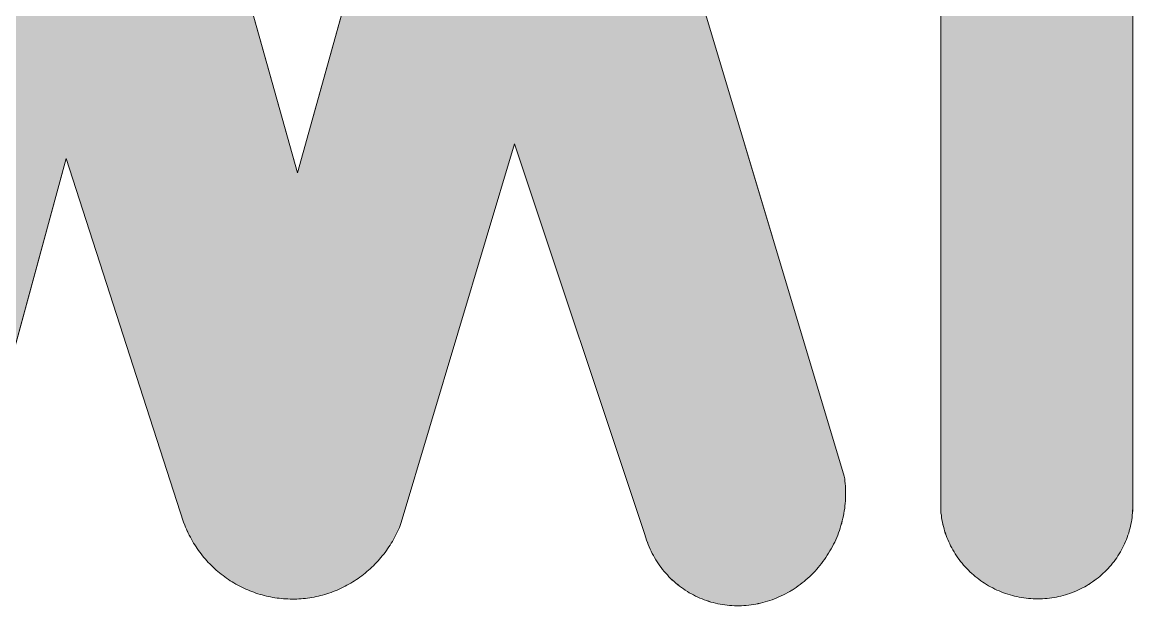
# Model space of a CAD drawing. Header units: millimetres. Extents: x 299 to 719, y 186 to 483.
# Drawn here: x 547.64 to 554.09, y 214.26 to 217.65 of the extents above; entities that cross this region are included whole.
import ezdxf

# ---------------------------------------------------------------- set-up
doc = ezdxf.new("R2010")
doc.units = ezdxf.units.MM
doc.layers.add('-1', color=7, linetype='Continuous', lineweight=0)
doc.layers.add('1', color=7, linetype='Continuous', lineweight=0)

# ---------------------------------------------------------------- blocks, each defined once
blk = doc.blocks.new('logo_cemig_geração_trans')
at = {"layer": '1'}
for points in [[(4.5489, 4.3356), (4.5429, 4.3155), (4.5369, 4.2956), (4.5253, 4.2626), (4.5159, 4.2366), (4.5079, 4.2172), (4.4999, 4.198), (4.4909, 4.179), (4.4819, 4.1602), (4.4669, 4.1323), (4.4519, 4.105), (4.4409, 4.0871), (4.4299, 4.0694), (4.4179, 4.052), (4.4069, 4.0348), (4.3939, 4.0179), (4.3762, 3.9932), (4.3549, 3.9689), (4.3419, 3.9532), (4.3279, 3.9378), (4.3139, 3.9227), (4.2904, 3.8996), (4.2689, 3.8796), (4.2429, 3.8573), (4.2083, 3.8294), (4.1879, 3.8148), (4.1719, 3.803), (4.1539, 3.7916), (4.1246, 3.7726), (4.0907, 3.7535), (4.0659, 3.7408), (4.0469, 3.7319), (4.0229, 3.7207), (3.9825, 3.7045), (3.9434, 3.6907), (3.9097, 3.6806), (3.8718, 3.671), (3.8286, 3.6622), (3.7858, 3.6559), (3.7499, 3.6524), (3.7091, 3.6503), (3.6708, 3.6501), (3.628, 3.652), (3.5875, 3.6561), (3.5462, 3.6624), (3.5135, 3.6689), (3.4744, 3.6786), (3.4329, 3.6911), (3.4009, 3.7028), (3.3629, 3.7186), (3.3369, 3.7308), (3.3199, 3.7397), (3.2934, 3.7532), (3.2689, 3.7687), (3.2463, 3.7828), (3.2069, 3.8108), (3.1804, 3.8324), (3.1475, 3.8607), (3.1189, 3.8885), (3.0964, 3.9134), (3.0665, 3.9479), (3.0519, 3.967), (3.0377, 3.986), (3.0179, 4.0158), (3.0069, 4.0327), (2.9969, 4.0498), (2.9869, 4.0672), (2.9734, 4.0937), (2.9555, 4.1297), (2.9449, 4.1579), (2.9327, 4.1866), (2.9154, 4.2425), (1.8354, 7.4825), (0.896, 4.341), (0.8869, 4.3172), (0.8799, 4.3002), (0.8729, 4.2833), (0.8623, 4.2609), (0.8489, 4.2334), (0.8369, 4.2116), (0.8219, 4.185), (0.8119, 4.1693), (0.7986, 4.1461), (0.7819, 4.123), (0.7708, 4.1062), (0.7499, 4.0786), (0.7379, 4.0642), (0.7269, 4.0501), (0.7149, 4.0362), (0.7015, 4.0206), (0.6769, 3.9958), (0.6649, 3.9828), (0.6509, 3.97), (0.6379, 3.9576), (0.6239, 3.9453), (0.6041, 3.9271), (0.5819, 3.9103), (0.5658, 3.8973), (0.5304, 3.8724), (0.4967, 3.8499), (0.4689, 3.8336), (0.4369, 3.816), (0.4129, 3.8037), (0.3959, 3.7958), (0.3756, 3.7861), (0.3459, 3.7741), (0.3219, 3.7642), (0.281, 3.7505), (0.2609, 3.7443), (0.2429, 3.7394), (0.2197, 3.7331), (0.1769, 3.7236), (0.1459, 3.7181), (0.1112, 3.713), (0.0727, 3.709), (0.0392, 3.7067), (0.0004, 3.7057), (-0.0338, 3.706), (-0.0723, 3.708), (-0.1083, 3.7112), (-0.1443, 3.7158), (-0.1814, 3.7219), (-0.2161, 3.7293), (-0.2411, 3.7353), (-0.2581, 3.74), (-0.2796, 3.7458), (-0.3101, 3.7559), (-0.3376, 3.765), (-0.3611, 3.7749), (-0.3893, 3.7863), (-0.4111, 3.7967), (-0.4336, 3.8071), (-0.4707, 3.8271), (-0.4921, 3.8394), (-0.5071, 3.8488), (-0.5271, 3.861), (-0.5606, 3.884), (-0.5862, 3.9027), (-0.6195, 3.93), (-0.6511, 3.9571), (-0.6713, 3.9765), (-0.7025, 4.0077), (-0.7195, 4.0266), (-0.7511, 4.0632), (-0.7707, 4.0889), (-0.7861, 4.1098), (-0.7971, 4.1248), (-0.8137, 4.1503), (-0.828, 4.1725), (-0.8518, 4.2149), (-0.8642, 4.2374), (-0.8791, 4.2685), (-0.8861, 4.2853), (-0.8971, 4.3085), (-0.9099, 4.343), (-1.8846, 7.3625), (-2.6581, 4.522, -0.311553), (-3.6983, 3.7325), (-6.9629, 3.7325, -1.002878), (-6.9629, 5.2924), (-5.0474, 5.2923, 0.329423), (-4.2444, 5.8858), (-2.8493, 10.2276, -0.729058), (-0.8045, 10.2424), (0.0354, 7.2425), (0.8726, 10.2527, -0.716807), (2.9154, 10.2425), (4.5724, 4.7199), (4.5759, 4.6845), (4.5779, 4.6641), (4.5799, 4.6436), (4.5809, 4.623), (4.5819, 4.6024), (4.5819, 4.5818), (4.5819, 4.5612), (4.5809, 4.5405), (4.5799, 4.5198), (4.5779, 4.4992), (4.5759, 4.4786), (4.573, 4.4477), (4.5669, 4.4169), (4.5629, 4.3964), (4.5589, 4.3761), (4.5539, 4.3558)], [(6.9635, 10.2656), (6.9629, 10.277), (6.9609, 10.2959), (6.9589, 10.3148), (6.9559, 10.3337), (6.9529, 10.3525), (6.9499, 10.3712), (6.9459, 10.3898), (6.9409, 10.4083), (6.9369, 10.4268), (6.9309, 10.4451), (6.9249, 10.4632), (6.9189, 10.4813), (6.9119, 10.4992), (6.9049, 10.5169), (6.8979, 10.5345), (6.8899, 10.5518), (6.8809, 10.569), (6.8719, 10.586), (6.8629, 10.6028), (6.8529, 10.6193), (6.8429, 10.6357), (6.8329, 10.6518), (6.8219, 10.6676), (6.8109, 10.6832), (6.7989, 10.6985), (6.7869, 10.7135), (6.7749, 10.7282), (6.7619, 10.7427), (6.7489, 10.7568), (6.7349, 10.7706), (6.7219, 10.7841), (6.7069, 10.7973), (6.6929, 10.8101), (6.6779, 10.8226), (6.6629, 10.8348), (6.6479, 10.8466), (6.6319, 10.858), (6.6159, 10.869), (6.5999, 10.8797), (6.5839, 10.89), (6.5669, 10.8999), (6.5499, 10.9094), (6.5329, 10.9185), (6.5159, 10.9271), (6.4979, 10.9354), (6.4799, 10.9432), (6.4619, 10.9507), (6.4439, 10.9577), (6.4259, 10.9642), (6.4079, 10.9704), (6.3889, 10.9761), (6.3699, 10.9813), (6.3509, 10.9861), (6.3319, 10.9905), (6.3129, 10.9944), (6.2939, 10.9978), (6.2749, 11.0008), (6.2559, 11.0033), (6.2369, 11.0054), (6.2169, 11.007), (6.1979, 11.0082), (6.1779, 11.0089), (6.1589, 11.0091), (6.1399, 11.0089), (6.1199, 11.0082), (6.1009, 11.007), (6.0819, 11.0054), (6.0619, 11.0034), (6.0429, 11.0008), (6.0239, 10.9978), (6.0049, 10.9944), (5.9859, 10.9905), (5.9669, 10.9861), (5.9479, 10.9813), (5.9299, 10.9761), (5.9109, 10.9704), (5.8929, 10.9643), (5.8749, 10.9577), (5.8569, 10.9507), (5.8389, 10.9433), (5.8219, 10.9355), (5.8039, 10.9272), (5.7869, 10.9185), (5.7699, 10.9094), (5.7529, 10.8999), (5.7369, 10.8901), (5.7209, 10.8798), (5.7049, 10.8691), (5.6889, 10.8581), (5.6739, 10.8467), (5.6589, 10.8349), (5.6439, 10.8227), (5.6289, 10.8102), (5.6149, 10.7974), (5.6009, 10.7842), (5.5879, 10.7707), (5.5749, 10.7569), (5.5619, 10.7428), (5.5499, 10.7283), (5.5379, 10.7136), (5.5259, 10.6986), (5.5149, 10.6833), (5.5039, 10.6677), (5.4929, 10.6519), (5.4829, 10.6358), (5.4729, 10.6195), (5.4639, 10.6029), (5.4549, 10.5861), (5.4469, 10.5692), (5.4379, 10.552), (5.4309, 10.5346), (5.4239, 10.517), (5.4169, 10.4993), (5.4109, 10.4814), (5.4049, 10.4634), (5.3989, 10.4452), (5.3939, 10.4269), (5.3899, 10.4085), (5.3859, 10.3899), (5.3819, 10.3713), (5.3789, 10.3526), (5.3769, 10.3338), (5.3739, 10.315), (5.3729, 10.2961), (5.3719, 10.2772), (5.3709, 10.2582), (5.3709, 10.2392), (5.3709, 10.2202), (5.3708, 10.2156), (5.3708, 4.4597), (5.3719, 4.4388), (5.3729, 4.4199), (5.3759, 4.401), (5.3779, 4.3822), (5.3809, 4.3634), (5.3849, 4.3447), (5.3889, 4.3261), (5.3929, 4.3076), (5.3979, 4.2892), (5.4029, 4.2709), (5.4089, 4.2527), (5.4159, 4.2347), (5.4219, 4.2168), (5.4289, 4.1991), (5.4369, 4.1815), (5.4449, 4.1642), (5.4529, 4.147), (5.4619, 4.13), (5.4719, 4.1133), (5.4809, 4.0967), (5.4909, 4.0804), (5.5019, 4.0644), (5.5129, 4.0485), (5.5239, 4.033), (5.5359, 4.0177), (5.5479, 4.0027), (5.5599, 3.988), (5.5729, 3.9735), (5.5859, 3.9594), (5.5999, 3.9456), (5.6129, 3.9321), (5.6279, 3.919), (5.6419, 3.9062), (5.6569, 3.8937), (5.6719, 3.8816), (5.6869, 3.8698), (5.7029, 3.8584), (5.7189, 3.8474), (5.7349, 3.8367), (5.7509, 3.8264), (5.7679, 3.8166), (5.7849, 3.8071), (5.8019, 3.798), (5.8189, 3.7894), (5.8369, 3.7811), (5.8549, 3.7733), (5.8729, 3.7659), (5.8909, 3.7589), (5.9089, 3.7524), (5.9269, 3.7462), (5.9459, 3.7406), (5.9649, 3.7353), (5.9839, 3.7305), (6.0019, 3.7262), (6.0209, 3.7223), (6.0409, 3.7189), (6.0599, 3.7159), (6.0789, 3.7134), (6.0979, 3.7113), (6.1179, 3.7097), (6.1369, 3.7086), (6.1559, 3.7079), (6.1759, 3.7077), (6.1949, 3.7079), (6.2149, 3.7086), (6.2339, 3.7098), (6.2529, 3.7114), (6.2729, 3.7135), (6.2919, 3.716), (6.3109, 3.719), (6.3299, 3.7225), (6.3489, 3.7264), (6.3679, 3.7307), (6.3859, 3.7356), (6.4049, 3.7408), (6.4229, 3.7465), (6.4419, 3.7526), (6.4599, 3.7592), (6.4779, 3.7662), (6.4959, 3.7736), (6.5129, 3.7815), (6.5299, 3.7897), (6.5479, 3.7984), (6.5649, 3.8075), (6.5809, 3.817), (6.5979, 3.8269), (6.6139, 3.8372), (6.6299, 3.8478), (6.6449, 3.8589), (6.6609, 3.8703), (6.6759, 3.8821), (6.6909, 3.8942), (6.7049, 3.9067), (6.7189, 3.9196), (6.7329, 3.9327), (6.7469, 3.9462), (6.7599, 3.96), (6.7719, 3.9742), (6.7849, 3.9886), (6.7969, 4.0034), (6.8089, 4.0184), (6.8199, 4.0337), (6.8309, 4.0492), (6.8409, 4.0651), (6.8519, 4.0811), (6.8609, 4.0975), (6.8709, 4.114), (6.8789, 4.1308), (6.8879, 4.1478), (6.8959, 4.1649), (6.9039, 4.1823), (6.9109, 4.1999), (6.9179, 4.2176), (6.9239, 4.2355), (6.9299, 4.2535), (6.9349, 4.2717), (6.9399, 4.29), (6.9439, 4.3084), (6.9479, 4.3269), (6.9519, 4.3455), (6.9549, 4.3642), (6.9579, 4.383), (6.9599, 4.4018), (6.9619, 4.4207), (6.9629, 4.4397), (6.9639, 4.4586), (6.9639, 4.4776), (6.9639, 4.4966), (6.9635, 4.4991)]]:
    blk.add_hatch(color=256, dxfattribs=at).paths.add_polyline_path(points)
for p, q in [((6.9635, 4.4991), (6.9635, 10.263)), ((5.3708, 10.2156), (5.3708, 4.4527))]:
    blk.add_line(p, q, dxfattribs=at)
blk.add_lwpolyline([(-2.6581, 4.522), (-1.8846, 7.3625), (-0.9099, 4.343), (-0.9011, 4.3193), (-0.8941, 4.3022), (-0.8861, 4.2853), (-0.8791, 4.2685), (-0.8711, 4.2518), (-0.8631, 4.2354), (-0.8541, 4.219), (-0.8451, 4.2029), (-0.8361, 4.1869), (-0.8271, 4.1711), (-0.8171, 4.1555), (-0.8071, 4.1401), (-0.7971, 4.1248), (-0.7861, 4.1098), (-0.7751, 4.0949), (-0.7641, 4.0803), (-0.7531, 4.0659), (-0.7411, 4.0517), (-0.7291, 4.0378), (-0.7171, 4.024), (-0.7051, 4.0106), (-0.6921, 3.9973), (-0.6791, 3.9843), (-0.6661, 3.9715), (-0.6531, 3.959), (-0.6391, 3.9468), (-0.6251, 3.9348), (-0.6111, 3.9231), (-0.5971, 3.9116), (-0.5831, 3.9004), (-0.5681, 3.8895), (-0.5531, 3.8789), (-0.5381, 3.8686), (-0.5231, 3.8586), (-0.5071, 3.8488), (-0.4921, 3.8394), (-0.4761, 3.8302), (-0.4601, 3.8214), (-0.4441, 3.8128), (-0.4281, 3.8046), (-0.4111, 3.7967), (-0.3951, 3.7891), (-0.3781, 3.7818), (-0.3611, 3.7749), (-0.3451, 3.7682), (-0.3281, 3.7619), (-0.3101, 3.7559), (-0.2931, 3.7503), (-0.2761, 3.7449), (-0.2581, 3.74), (-0.2411, 3.7353), (-0.2231, 3.731), (-0.2051, 3.727), (-0.1881, 3.7234), (-0.1701, 3.7201), (-0.1521, 3.7171), (-0.1341, 3.7145), (-0.1161, 3.7122), (-0.0981, 3.7103), (-0.0801, 3.7087), (-0.0621, 3.7075), (-0.0441, 3.7066), (-0.0261, 3.706), (-0.0081, 3.7058), (0.0109, 3.706), (0.0289, 3.7065), (0.0469, 3.7073), (0.0649, 3.7085), (0.0829, 3.7101), (0.1009, 3.712), (0.1189, 3.7142), (0.1369, 3.7168), (0.1549, 3.7197), (0.1729, 3.7229), (0.1899, 3.7265), (0.2079, 3.7305), (0.2259, 3.7348), (0.2429, 3.7394), (0.2609, 3.7443), (0.2779, 3.7496), (0.2949, 3.7552), (0.3129, 3.7612), (0.3299, 3.7675), (0.3459, 3.7741), (0.3629, 3.781), (0.3799, 3.7882), (0.3959, 3.7958), (0.4129, 3.8037), (0.4289, 3.8119), (0.4449, 3.8204), (0.4609, 3.8292), (0.4769, 3.8383), (0.4929, 3.8477), (0.5079, 3.8574), (0.5229, 3.8674), (0.5379, 3.8777), (0.5529, 3.8883), (0.5679, 3.8991), (0.5819, 3.9103), (0.5969, 3.9217), (0.6109, 3.9334), (0.6239, 3.9453), (0.6379, 3.9576), (0.6509, 3.97), (0.6649, 3.9828), (0.6769, 3.9958), (0.6899, 4.009), (0.7029, 4.0224), (0.7149, 4.0362), (0.7269, 4.0501), (0.7379, 4.0642), (0.7499, 4.0786), (0.7609, 4.0932), (0.7719, 4.108), (0.7819, 4.123), (0.7929, 4.1383), (0.8029, 4.1537), (0.8119, 4.1693), (0.8219, 4.185), (0.8309, 4.201), (0.8399, 4.2171), (0.8489, 4.2334), (0.8569, 4.2499), (0.8649, 4.2665), (0.8729, 4.2833), (0.8799, 4.3002), (0.8869, 4.3172), (0.896, 4.341), (1.8354, 7.4825), (2.9154, 4.2425), (2.9299, 4.1956), (2.9369, 4.1767), (2.9449, 4.1579), (2.9519, 4.1393), (2.9599, 4.1209), (2.9689, 4.1028), (2.9779, 4.0849), (2.9869, 4.0672), (2.9969, 4.0498), (3.0069, 4.0327), (3.0179, 4.0158), (3.0289, 3.9992), (3.0399, 3.983), (3.0519, 3.967), (3.0639, 3.9513), (3.0769, 3.9359), (3.0899, 3.9209), (3.1029, 3.9062), (3.1159, 3.8918), (3.1299, 3.8778), (3.1439, 3.8642), (3.1589, 3.8509), (3.1739, 3.838), (3.1889, 3.8255), (3.2039, 3.8133), (3.2199, 3.8016), (3.2359, 3.7902), (3.2519, 3.7793), (3.2689, 3.7687), (3.2849, 3.7586), (3.3019, 3.7489), (3.3199, 3.7397), (3.3369, 3.7308), (3.3549, 3.7224), (3.3729, 3.7145), (3.3909, 3.707), (3.4089, 3.6999), (3.4269, 3.6933), (3.4459, 3.6872), (3.4649, 3.6815), (3.4839, 3.6763), (3.5029, 3.6716), (3.5219, 3.6673), (3.5409, 3.6635), (3.5609, 3.6602), (3.5799, 3.6573), (3.5999, 3.6549), (3.6189, 3.653), (3.6389, 3.6516), (3.6589, 3.6507), (3.6779, 3.6502), (3.6979, 3.6503), (3.7179, 3.6508), (3.7379, 3.6518), (3.7579, 3.6532), (3.7779, 3.6552), (3.7969, 3.6576), (3.8169, 3.6605), (3.8369, 3.6639), (3.8559, 3.6678), (3.8759, 3.6721), (3.8949, 3.6769), (3.9149, 3.6822), (3.9339, 3.6879), (3.9529, 3.6941), (3.9719, 3.7008), (3.9909, 3.7079), (4.0099, 3.7155), (4.0289, 3.7235), (4.0469, 3.7319), (4.0659, 3.7408), (4.0839, 3.7501), (4.1019, 3.7599), (4.1199, 3.77), (4.1369, 3.7806), (4.1539, 3.7916), (4.1719, 3.803), (4.1879, 3.8148), (4.2049, 3.827), (4.2209, 3.8396), (4.2369, 3.8525), (4.2529, 3.8659), (4.2689, 3.8796), (4.2839, 3.8936), (4.2989, 3.908), (4.3139, 3.9227), (4.3279, 3.9378), (4.3419, 3.9532), (4.3549, 3.9689), (4.3689, 3.985), (4.3819, 4.0013), (4.3939, 4.0179), (4.4069, 4.0348), (4.4179, 4.052), (4.4299, 4.0694), (4.4409, 4.0871), (4.4519, 4.105), (4.4619, 4.1232), (4.4719, 4.1416), (4.4819, 4.1602), (4.4909, 4.179), (4.4999, 4.198), (4.5079, 4.2172), (4.5159, 4.2366), (4.5229, 4.2561), (4.5299, 4.2758), (4.5369, 4.2956), (4.5429, 4.3155), (4.5489, 4.3356), (4.5539, 4.3558), (4.5589, 4.3761), (4.5629, 4.3964), (4.5669, 4.4169), (4.5709, 4.4374), (4.5739, 4.4579), (4.5759, 4.4786), (4.5779, 4.4992), (4.5799, 4.5198), (4.5809, 4.5405), (4.5819, 4.5612), (4.5819, 4.5818), (4.5819, 4.6024), (4.5809, 4.623), (4.5799, 4.6436), (4.5779, 4.6641), (4.5759, 4.6845), (4.5739, 4.7048), (4.5709, 4.725), (2.9154, 10.2425, 0.716807)], format="xyb", dxfattribs=at)
blk.add_lwpolyline([(0.8726, 10.2527), (0.0354, 7.2425), (-0.8046, 10.2425)], dxfattribs=at)
at = {"layer": '1', "flags": 128}
blk.add_lwpolyline([(5.3709, 4.4578), (5.3719, 4.4388), (5.3729, 4.4199), (5.3759, 4.401), (5.3779, 4.3822), (5.3809, 4.3634), (5.3849, 4.3447), (5.3889, 4.3261), (5.3929, 4.3076), (5.3979, 4.2892), (5.4029, 4.2709), (5.4089, 4.2527), (5.4159, 4.2347), (5.4219, 4.2168), (5.4289, 4.1991), (5.4369, 4.1815), (5.4449, 4.1642), (5.4529, 4.147), (5.4619, 4.13), (5.4719, 4.1133), (5.4809, 4.0967), (5.4909, 4.0804), (5.5019, 4.0644), (5.5129, 4.0485), (5.5239, 4.033), (5.5359, 4.0177), (5.5479, 4.0027), (5.5599, 3.988), (5.5729, 3.9735), (5.5859, 3.9594), (5.5999, 3.9456), (5.6129, 3.9321), (5.6279, 3.919), (5.6419, 3.9062), (5.6569, 3.8937), (5.6719, 3.8816), (5.6869, 3.8698), (5.7029, 3.8584), (5.7189, 3.8474), (5.7349, 3.8367), (5.7509, 3.8264), (5.7679, 3.8166), (5.7849, 3.8071), (5.8019, 3.798), (5.8189, 3.7894), (5.8369, 3.7811), (5.8549, 3.7733), (5.8729, 3.7659), (5.8909, 3.7589), (5.9089, 3.7524), (5.9269, 3.7462), (5.9459, 3.7406), (5.9649, 3.7353), (5.9839, 3.7305), (6.0019, 3.7262), (6.0209, 3.7223), (6.0409, 3.7189), (6.0599, 3.7159), (6.0789, 3.7134), (6.0979, 3.7113), (6.1179, 3.7097), (6.1369, 3.7086), (6.1559, 3.7079), (6.1759, 3.7077), (6.1949, 3.7079), (6.2149, 3.7086), (6.2339, 3.7098), (6.2529, 3.7114), (6.2729, 3.7135), (6.2919, 3.716), (6.3109, 3.719), (6.3299, 3.7225), (6.3489, 3.7264), (6.3679, 3.7307), (6.3859, 3.7356), (6.4049, 3.7408), (6.4229, 3.7465), (6.4419, 3.7526), (6.4599, 3.7592), (6.4779, 3.7662), (6.4959, 3.7736), (6.5129, 3.7815), (6.5299, 3.7897), (6.5479, 3.7984), (6.5649, 3.8075), (6.5809, 3.817), (6.5979, 3.8269), (6.6139, 3.8372), (6.6299, 3.8478), (6.6449, 3.8589), (6.6609, 3.8703), (6.6759, 3.8821), (6.6909, 3.8942), (6.7049, 3.9067), (6.7189, 3.9196), (6.7329, 3.9327), (6.7469, 3.9462), (6.7599, 3.96), (6.7719, 3.9742), (6.7849, 3.9886), (6.7969, 4.0034), (6.8089, 4.0184), (6.8199, 4.0337), (6.8309, 4.0492), (6.8409, 4.0651), (6.8519, 4.0811), (6.8609, 4.0975), (6.8709, 4.114), (6.8789, 4.1308), (6.8879, 4.1478), (6.8959, 4.1649), (6.9039, 4.1823), (6.9109, 4.1999), (6.9179, 4.2176), (6.9239, 4.2355), (6.9299, 4.2535), (6.9349, 4.2717), (6.9399, 4.29), (6.9439, 4.3084), (6.9479, 4.3269), (6.9519, 4.3455), (6.9549, 4.3642), (6.9579, 4.383), (6.9599, 4.4018), (6.9619, 4.4207), (6.9629, 4.4397), (6.9639, 4.4586), (6.9639, 4.4776), (6.9639, 4.4966)], dxfattribs=at)

msp = doc.modelspace()

# ---------------------------------------------------------------- hatches: boundary and pattern name
at = {"layer": '-1'}
msp.add_hatch(color=7, dxfattribs=at).paths.add_polyline_path([(554.089, 218.8866), (554.0885, 218.8946), (554.0871, 218.9078), (554.0857, 218.921), (554.0836, 218.9343), (554.0815, 218.9474), (554.0794, 218.9605), (554.0766, 218.9735), (554.0731, 218.9865), (554.0703, 218.9994), (554.0661, 219.0122), (554.0619, 219.0249), (554.0577, 219.0376), (554.0528, 219.0501), (554.0479, 219.0625), (554.043, 219.0748), (554.0374, 219.0869), (554.0311, 219.099), (554.0248, 219.1109), (554.0185, 219.1226), (554.0115, 219.1342), (554.0045, 219.1457), (553.9975, 219.1569), (553.9898, 219.168), (553.9821, 219.1789), (553.9737, 219.1896), (553.9653, 219.2001), (553.9569, 219.2104), (553.9478, 219.2206), (553.9387, 219.2304), (553.9289, 219.2401), (553.9198, 219.2495), (553.9093, 219.2588), (553.8995, 219.2677), (553.889, 219.2765), (553.8785, 219.285), (553.868, 219.2933), (553.8568, 219.3013), (553.8456, 219.309), (553.8344, 219.3165), (553.8232, 219.3237), (553.8113, 219.3306), (553.7994, 219.3373), (553.7875, 219.3436), (553.7756, 219.3496), (553.763, 219.3555), (553.7504, 219.3609), (553.7378, 219.3662), (553.7252, 219.3711), (553.7126, 219.3756), (553.7, 219.38), (553.6867, 219.3839), (553.6734, 219.3876), (553.6601, 219.3909), (553.6468, 219.394), (553.6335, 219.3968), (553.6202, 219.3991), (553.6069, 219.4012), (553.5936, 219.403), (553.5803, 219.4045), (553.5663, 219.4056), (553.553, 219.4064), (553.539, 219.4069), (553.5257, 219.407), (553.5124, 219.4069), (553.4984, 219.4064), (553.4851, 219.4056), (553.4718, 219.4045), (553.4578, 219.4031), (553.4445, 219.4012), (553.4312, 219.3991), (553.4179, 219.3968), (553.4046, 219.394), (553.3913, 219.3909), (553.378, 219.3876), (553.3654, 219.3839), (553.3521, 219.38), (553.3395, 219.3757), (553.3269, 219.3711), (553.3143, 219.3662), (553.3017, 219.361), (553.2898, 219.3555), (553.2772, 219.3497), (553.2653, 219.3436), (553.2534, 219.3373), (553.2415, 219.3306), (553.2303, 219.3237), (553.2191, 219.3165), (553.2079, 219.309), (553.1967, 219.3013), (553.1862, 219.2934), (553.1757, 219.2851), (553.1652, 219.2766), (553.1547, 219.2678), (553.1449, 219.2589), (553.1351, 219.2496), (553.126, 219.2402), (553.1169, 219.2305), (553.1078, 219.2206), (553.0994, 219.2105), (553.091, 219.2002), (553.0826, 219.1897), (553.0749, 219.179), (553.0672, 219.1681), (553.0595, 219.157), (553.0525, 219.1457), (553.0455, 219.1343), (553.0392, 219.1227), (553.0329, 219.1109), (553.0273, 219.0991), (553.021, 219.0871), (553.0161, 219.0749), (553.0112, 219.0626), (553.0063, 219.0502), (553.0021, 219.0377), (552.9979, 219.0251), (552.9937, 219.0123), (552.9902, 218.9995), (552.9874, 218.9866), (552.9846, 218.9736), (552.9818, 218.9606), (552.9797, 218.9475), (552.9783, 218.9343), (552.9762, 218.9212), (552.9755, 218.9079), (552.9748, 218.8947), (552.9741, 218.8814), (552.9741, 218.8681), (552.9741, 218.8548), (552.9741, 218.8516), (552.9741, 214.8225), (552.9748, 214.8078), (552.9755, 214.7946), (552.9776, 214.7814), (552.979, 214.7682), (552.9811, 214.7551), (552.9839, 214.742), (552.9867, 214.7289), (552.9895, 214.716), (552.993, 214.7031), (552.9965, 214.6903), (553.0007, 214.6776), (553.0056, 214.665), (553.0098, 214.6524), (553.0147, 214.64), (553.0203, 214.6277), (553.0259, 214.6156), (553.0315, 214.6036), (553.0378, 214.5917), (553.0448, 214.58), (553.0511, 214.5684), (553.0581, 214.557), (553.0658, 214.5458), (553.0735, 214.5346), (553.0812, 214.5238), (553.0896, 214.5131), (553.098, 214.5026), (553.1064, 214.4923), (553.1155, 214.4821), (553.1246, 214.4723), (553.1344, 214.4626), (553.1435, 214.4531), (553.154, 214.444), (553.1638, 214.435), (553.1743, 214.4263), (553.1848, 214.4178), (553.1953, 214.4095), (553.2065, 214.4016), (553.2177, 214.3939), (553.2289, 214.3864), (553.2401, 214.3792), (553.252, 214.3723), (553.2639, 214.3656), (553.2758, 214.3593), (553.2877, 214.3533), (553.3003, 214.3474), (553.3129, 214.342), (553.3255, 214.3368), (553.3381, 214.3319), (553.3507, 214.3274), (553.3633, 214.323), (553.3766, 214.3191), (553.3899, 214.3154), (553.4032, 214.312), (553.4158, 214.309), (553.4291, 214.3063), (553.4431, 214.3039), (553.4564, 214.3018), (553.4697, 214.3001), (553.483, 214.2986), (553.497, 214.2975), (553.5103, 214.2967), (553.5236, 214.2962), (553.5376, 214.2961), (553.5509, 214.2962), (553.5649, 214.2967), (553.5782, 214.2975), (553.5915, 214.2987), (553.6055, 214.3001), (553.6188, 214.3019), (553.6321, 214.304), (553.6454, 214.3064), (553.6587, 214.3092), (553.672, 214.3122), (553.6846, 214.3156), (553.6979, 214.3192), (553.7105, 214.3232), (553.7238, 214.3275), (553.7364, 214.3321), (553.749, 214.337), (553.7616, 214.3422), (553.7735, 214.3477), (553.7854, 214.3535), (553.798, 214.3596), (553.8099, 214.3659), (553.8211, 214.3726), (553.833, 214.3795), (553.8442, 214.3867), (553.8554, 214.3941), (553.8659, 214.4019), (553.8771, 214.4099), (553.8876, 214.4181), (553.8981, 214.4266), (553.9079, 214.4354), (553.9177, 214.4444), (553.9275, 214.4536), (553.9373, 214.463), (553.9464, 214.4727), (553.9548, 214.4826), (553.9639, 214.4927), (553.9723, 214.5031), (553.9807, 214.5136), (553.9884, 214.5243), (553.9961, 214.5351), (554.0031, 214.5462), (554.0108, 214.5574), (554.0171, 214.5689), (554.0241, 214.5805), (554.0297, 214.5922), (554.036, 214.6041), (554.0416, 214.6161), (554.0472, 214.6283), (554.0521, 214.6406), (554.057, 214.653), (554.0612, 214.6655), (554.0654, 214.6781), (554.0689, 214.6909), (554.0724, 214.7037), (554.0752, 214.7166), (554.078, 214.7295), (554.0808, 214.7425), (554.0829, 214.7556), (554.085, 214.7688), (554.0864, 214.7819), (554.0878, 214.7952), (554.0885, 214.8085), (554.0892, 214.8217), (554.0892, 214.835), (554.0892, 214.8483), (554.089, 214.85)])
h = msp.add_hatch(color=7, dxfattribs=at)
edge = h.paths.add_edge_path()
edge.add_line((552.3987, 214.7356), (552.3945, 214.7215))
edge.add_line((552.3945, 214.7215), (552.3903, 214.7076))
edge.add_line((552.3903, 214.7076), (552.3822, 214.6845))
edge.add_line((552.3822, 214.6845), (552.3756, 214.6663))
edge.add_line((552.3756, 214.6663), (552.37, 214.6527))
edge.add_line((552.37, 214.6527), (552.3644, 214.6393))
edge.add_line((552.3644, 214.6393), (552.3581, 214.626))
edge.add_line((552.3581, 214.626), (552.3518, 214.6128))
edge.add_line((552.3518, 214.6128), (552.3413, 214.5933))
edge.add_line((552.3413, 214.5933), (552.3308, 214.5742))
edge.add_line((552.3308, 214.5742), (552.3231, 214.5616))
edge.add_line((552.3231, 214.5616), (552.3154, 214.5493))
edge.add_line((552.3154, 214.5493), (552.307, 214.5371))
edge.add_line((552.307, 214.5371), (552.2993, 214.525))
edge.add_line((552.2993, 214.525), (552.2902, 214.5132))
edge.add_line((552.2902, 214.5132), (552.2778, 214.496))
edge.add_line((552.2778, 214.496), (552.2629, 214.4789))
edge.add_line((552.2629, 214.4789), (552.2538, 214.4679))
edge.add_line((552.2538, 214.4679), (552.244, 214.4571))
edge.add_line((552.244, 214.4571), (552.2342, 214.4466))
edge.add_line((552.2342, 214.4466), (552.2177, 214.4304))
edge.add_line((552.2177, 214.4304), (552.2027, 214.4164))
edge.add_line((552.2027, 214.4164), (552.1845, 214.4008))
edge.add_line((552.1845, 214.4008), (552.1603, 214.3813))
edge.add_line((552.1603, 214.3813), (552.146, 214.371))
edge.add_line((552.146, 214.371), (552.1348, 214.3628))
edge.add_line((552.1348, 214.3628), (552.1222, 214.3548))
edge.add_line((552.1222, 214.3548), (552.1017, 214.3415))
edge.add_line((552.1017, 214.3415), (552.078, 214.3282))
edge.add_line((552.078, 214.3282), (552.0606, 214.3192))
edge.add_line((552.0606, 214.3192), (552.0473, 214.313))
edge.add_line((552.0473, 214.313), (552.0305, 214.3052))
edge.add_line((552.0305, 214.3052), (552.0022, 214.2938))
edge.add_line((552.0022, 214.2938), (551.9749, 214.2842))
edge.add_line((551.9749, 214.2842), (551.9513, 214.2771))
edge.add_line((551.9513, 214.2771), (551.9248, 214.2704))
edge.add_line((551.9248, 214.2704), (551.8945, 214.2642))
edge.add_line((551.8945, 214.2642), (551.8646, 214.2599))
edge.add_line((551.8646, 214.2599), (551.8394, 214.2574))
edge.add_line((551.8394, 214.2574), (551.8108, 214.2559))
edge.add_line((551.8108, 214.2559), (551.7841, 214.2558))
edge.add_line((551.7841, 214.2558), (551.7541, 214.2571))
edge.add_line((551.7541, 214.2571), (551.7258, 214.26))
edge.add_line((551.7258, 214.26), (551.6968, 214.2644))
edge.add_line((551.6968, 214.2644), (551.6739, 214.269))
edge.add_line((551.6739, 214.269), (551.6466, 214.2757))
edge.add_line((551.6466, 214.2757), (551.6175, 214.2844))
edge.add_line((551.6175, 214.2844), (551.5951, 214.2927))
edge.add_line((551.5951, 214.2927), (551.5685, 214.3037))
edge.add_line((551.5685, 214.3037), (551.5503, 214.3122))
edge.add_line((551.5503, 214.3122), (551.5384, 214.3185))
edge.add_line((551.5384, 214.3185), (551.5198, 214.328))
edge.add_line((551.5198, 214.328), (551.5027, 214.3388))
edge.add_line((551.5027, 214.3388), (551.4869, 214.3486))
edge.add_line((551.4869, 214.3486), (551.4593, 214.3683))
edge.add_line((551.4593, 214.3683), (551.4407, 214.3834))
edge.add_line((551.4407, 214.3834), (551.4177, 214.4032))
edge.add_line((551.4177, 214.4032), (551.3977, 214.4227))
edge.add_line((551.3977, 214.4227), (551.382, 214.4401))
edge.add_line((551.382, 214.4401), (551.361, 214.4642))
edge.add_line((551.361, 214.4642), (551.3508, 214.4776))
edge.add_line((551.3508, 214.4776), (551.3408, 214.4909))
edge.add_line((551.3408, 214.4909), (551.327, 214.5117))
edge.add_line((551.327, 214.5117), (551.3193, 214.5236))
edge.add_line((551.3193, 214.5236), (551.3123, 214.5355))
edge.add_line((551.3123, 214.5355), (551.3053, 214.5477))
edge.add_line((551.3053, 214.5477), (551.2959, 214.5663))
edge.add_line((551.2959, 214.5663), (551.2833, 214.5915))
edge.add_line((551.2833, 214.5915), (551.2759, 214.6112))
edge.add_line((551.2759, 214.6112), (551.2674, 214.6313))
edge.add_line((551.2674, 214.6313), (551.2553, 214.6704))
edge.add_line((551.2553, 214.6704), (550.4993, 216.9384))
edge.add_line((550.4993, 216.9384), (549.8417, 214.7394))
edge.add_line((549.8417, 214.7394), (549.8353, 214.7227))
edge.add_line((549.8353, 214.7227), (549.8304, 214.7108))
edge.add_line((549.8304, 214.7108), (549.8255, 214.699))
edge.add_line((549.8255, 214.699), (549.8181, 214.6833))
edge.add_line((549.8181, 214.6833), (549.8087, 214.6641))
edge.add_line((549.8087, 214.6641), (549.8003, 214.6488))
edge.add_line((549.8003, 214.6488), (549.7898, 214.6302))
edge.add_line((549.7898, 214.6302), (549.7828, 214.6192))
edge.add_line((549.7828, 214.6192), (549.7735, 214.603))
edge.add_line((549.7735, 214.603), (549.7618, 214.5868))
edge.add_line((549.7618, 214.5868), (549.754, 214.5751))
edge.add_line((549.754, 214.5751), (549.7394, 214.5557))
edge.add_line((549.7394, 214.5557), (549.731, 214.5456))
edge.add_line((549.731, 214.5456), (549.7233, 214.5357))
edge.add_line((549.7233, 214.5357), (549.7149, 214.526))
edge.add_line((549.7149, 214.526), (549.7055, 214.5152))
edge.add_line((549.7055, 214.5152), (549.6883, 214.4977))
edge.add_line((549.6883, 214.4977), (549.6799, 214.4886))
edge.add_line((549.6799, 214.4886), (549.6701, 214.4797))
edge.add_line((549.6701, 214.4797), (549.661, 214.471))
edge.add_line((549.661, 214.471), (549.6512, 214.4624))
edge.add_line((549.6512, 214.4624), (549.6374, 214.4497))
edge.add_line((549.6374, 214.4497), (549.6218, 214.4379))
edge.add_line((549.6218, 214.4379), (549.6105, 214.4288))
edge.add_line((549.6105, 214.4288), (549.5858, 214.4114))
edge.add_line((549.5858, 214.4114), (549.5622, 214.3956))
edge.add_line((549.5622, 214.3956), (549.5427, 214.3842))
edge.add_line((549.5427, 214.3842), (549.5203, 214.3719))
edge.add_line((549.5203, 214.3719), (549.5035, 214.3633))
edge.add_line((549.5035, 214.3633), (549.4916, 214.3577))
edge.add_line((549.4916, 214.3577), (549.4774, 214.351))
edge.add_line((549.4774, 214.351), (549.4566, 214.3425))
edge.add_line((549.4566, 214.3425), (549.4398, 214.3356))
edge.add_line((549.4398, 214.3356), (549.4112, 214.3261))
edge.add_line((549.4112, 214.3261), (549.3971, 214.3217))
edge.add_line((549.3971, 214.3217), (549.3845, 214.3183))
edge.add_line((549.3845, 214.3183), (549.3683, 214.3139))
edge.add_line((549.3683, 214.3139), (549.3383, 214.3072))
edge.add_line((549.3383, 214.3072), (549.3166, 214.3033))
edge.add_line((549.3166, 214.3033), (549.2923, 214.2998))
edge.add_line((549.2923, 214.2998), (549.2653, 214.297))
edge.add_line((549.2653, 214.297), (549.2419, 214.2954))
edge.add_line((549.2419, 214.2954), (549.2147, 214.2947))
edge.add_line((549.2147, 214.2947), (549.1908, 214.2949))
edge.add_line((549.1908, 214.2949), (549.1638, 214.2963))
edge.add_line((549.1638, 214.2963), (549.1386, 214.2985))
edge.add_line((549.1386, 214.2985), (549.1134, 214.3017))
edge.add_line((549.1134, 214.3017), (549.0875, 214.3061))
edge.add_line((549.0875, 214.3061), (549.0632, 214.3112))
edge.add_line((549.0632, 214.3112), (549.0457, 214.3154))
edge.add_line((549.0457, 214.3154), (549.0338, 214.3187))
edge.add_line((549.0338, 214.3187), (549.0188, 214.3228))
edge.add_line((549.0188, 214.3228), (548.9974, 214.3298))
edge.add_line((548.9974, 214.3298), (548.9781, 214.3362))
edge.add_line((548.9781, 214.3362), (548.9617, 214.3431))
edge.add_line((548.9617, 214.3431), (548.942, 214.3511))
edge.add_line((548.942, 214.3511), (548.9267, 214.3584))
edge.add_line((548.9267, 214.3584), (548.911, 214.3657))
edge.add_line((548.911, 214.3657), (548.885, 214.3797))
edge.add_line((548.885, 214.3797), (548.87, 214.3883))
edge.add_line((548.87, 214.3883), (548.8595, 214.3948))
edge.add_line((548.8595, 214.3948), (548.8455, 214.4034))
edge.add_line((548.8455, 214.4034), (548.8221, 214.4195))
edge.add_line((548.8221, 214.4195), (548.8041, 214.4326))
edge.add_line((548.8041, 214.4326), (548.7809, 214.4517))
edge.add_line((548.7809, 214.4517), (548.7587, 214.4707))
edge.add_line((548.7587, 214.4707), (548.7446, 214.4842))
edge.add_line((548.7446, 214.4842), (548.7227, 214.5061))
edge.add_line((548.7227, 214.5061), (548.7109, 214.5194))
edge.add_line((548.7109, 214.5194), (548.6887, 214.545))
edge.add_line((548.6887, 214.545), (548.675, 214.5629))
edge.add_line((548.675, 214.5629), (548.6642, 214.5775))
edge.add_line((548.6642, 214.5775), (548.6565, 214.588))
edge.add_line((548.6565, 214.588), (548.6449, 214.6059))
edge.add_line((548.6449, 214.6059), (548.6349, 214.6215))
edge.add_line((548.6349, 214.6215), (548.6182, 214.6511))
edge.add_line((548.6182, 214.6511), (548.6095, 214.6669))
edge.add_line((548.6095, 214.6669), (548.5991, 214.6886))
edge.add_line((548.5991, 214.6886), (548.5942, 214.7004))
edge.add_line((548.5942, 214.7004), (548.5865, 214.7167))
edge.add_line((548.5865, 214.7167), (548.5776, 214.7408))
edge.add_line((548.5776, 214.7408), (547.8953, 216.8544))
edge.add_line((547.8953, 216.8544), (547.3538, 214.8661))
edge.add_ellipse((546.5893, 215.1173), major_axis=(-0.569, 0.569), ratio=1, start_angle=137.58897, end_angle=206.8072, ccw=False)
edge.add_line((546.6257, 214.3134), (544.3404, 214.3134))
edge.add_ellipse((544.3389, 214.8594), major_axis=(0.3861, 0.3861), ratio=1, start_angle=44.83384, end_angle=225.16321, ccw=False)
edge.add_line((544.3405, 215.4054), (545.6813, 215.4053))
edge.add_ellipse((545.6813, 215.9933), major_axis=(0.4158, 0.4158), ratio=1, start_angle=224.99852, end_angle=297.9308)
edge.add_line((546.2434, 215.8207), (547.22, 218.8601))
edge.add_ellipse((547.9373, 218.6353), major_axis=(-0.5315, 0.5315), ratio=1, start_angle=-116.77536, end_angle=27.60148, ccw=False)
edge.add_line((548.6513, 218.8704), (549.2393, 216.7704))
edge.add_line((549.2393, 216.7704), (549.8253, 218.8776))
edge.add_ellipse((550.5391, 218.6315), major_axis=(0.5339, 0.5339), ratio=1, start_angle=-26.55254, end_angle=115.98037, ccw=False)
edge.add_line((551.2553, 218.8704), (552.4152, 215.0047))
edge.add_line((552.4152, 215.0047), (552.4176, 214.9798))
edge.add_line((552.4176, 214.9798), (552.419, 214.9655))
edge.add_line((552.419, 214.9655), (552.4204, 214.9512))
edge.add_line((552.4204, 214.9512), (552.4211, 214.9368))
edge.add_line((552.4211, 214.9368), (552.4218, 214.9224))
edge.add_line((552.4218, 214.9224), (552.4218, 214.9079))
edge.add_line((552.4218, 214.9079), (552.4218, 214.8935))
edge.add_line((552.4218, 214.8935), (552.4211, 214.879))
edge.add_line((552.4211, 214.879), (552.4204, 214.8645))
edge.add_line((552.4204, 214.8645), (552.419, 214.8501))
edge.add_line((552.419, 214.8501), (552.4176, 214.8357))
edge.add_line((552.4176, 214.8357), (552.4155, 214.8141))
edge.add_line((552.4155, 214.8141), (552.4113, 214.7925))
edge.add_line((552.4113, 214.7925), (552.4085, 214.7782))
edge.add_line((552.4085, 214.7782), (552.4057, 214.7639))
edge.add_line((552.4057, 214.7639), (552.4022, 214.7497))
edge.add_line((552.4022, 214.7497), (552.3987, 214.7356))

# ---------------------------------------------------------------- linework, layer by layer
at = {"layer": '-1', "color": 7}
for p, q in [((554.089, 214.85), (554.089, 218.8848)), ((549.2393, 216.7704), (548.6513, 218.8704)), ((549.8253, 218.8776), (549.2393, 216.7704)), ((552.4141, 215.0082), (551.2553, 218.8704)), ((552.9741, 218.8516), (552.9741, 214.8176)), ((549.8417, 214.7394), (550.4993, 216.9384)), ((550.4993, 216.9384), (551.2553, 214.6704)), ((547.3538, 214.8661), (547.8953, 216.8544)), ((547.8953, 216.8544), (548.5776, 214.7408)), ((552.4162, 214.994), (552.4141, 215.0082)), ((552.4176, 214.9798), (552.4162, 214.994)), ((552.419, 214.9655), (552.4176, 214.9798)), ((552.4204, 214.9512), (552.419, 214.9655)), ((552.4211, 214.9368), (552.4204, 214.9512)), ((552.4218, 214.9224), (552.4211, 214.9368)), ((552.4211, 214.879), (552.4218, 214.8935)), ((552.4218, 214.9079), (552.4218, 214.9224)), ((552.4218, 214.8935), (552.4218, 214.9079)), ((552.4141, 214.8069), (552.4162, 214.8212)), ((552.4162, 214.8212), (552.4176, 214.8357)), ((552.4176, 214.8357), (552.419, 214.8501)), ((552.419, 214.8501), (552.4204, 214.8645)), ((552.4204, 214.8645), (552.4211, 214.879)), ((552.9741, 214.8211), (552.9748, 214.8078)), ((554.0885, 214.8085), (554.0892, 214.8217)), ((554.0892, 214.835), (554.0892, 214.8483)), ((554.0892, 214.8217), (554.0892, 214.835)), ((552.4022, 214.7497), (552.4057, 214.7639)), ((552.4057, 214.7639), (552.4085, 214.7782)), ((552.4085, 214.7782), (552.4113, 214.7925)), ((552.4113, 214.7925), (552.4141, 214.8069)), ((552.9748, 214.8078), (552.9755, 214.7946)), ((552.9755, 214.7946), (552.9776, 214.7814)), ((552.9776, 214.7814), (552.979, 214.7682)), ((552.979, 214.7682), (552.9811, 214.7551)), ((552.9811, 214.7551), (552.9839, 214.742)), ((554.0808, 214.7425), (554.0829, 214.7556)), ((554.0829, 214.7556), (554.085, 214.7688)), ((554.085, 214.7688), (554.0864, 214.7819)), ((554.0864, 214.7819), (554.0878, 214.7952)), ((554.0878, 214.7952), (554.0885, 214.8085)), ((548.5776, 214.7408), (548.5837, 214.7242)), ((548.5837, 214.7242), (548.5886, 214.7122)), ((548.5886, 214.7122), (548.5942, 214.7004)), ((548.5942, 214.7004), (548.5991, 214.6886)), ((548.5991, 214.6886), (548.6047, 214.6769)), ((549.8143, 214.6756), (549.8199, 214.6872)), ((549.8199, 214.6872), (549.8255, 214.699)), ((549.8255, 214.699), (549.8304, 214.7108)), ((549.8304, 214.7108), (549.8353, 214.7227)), ((549.8353, 214.7227), (549.8417, 214.7394)), ((552.3805, 214.6799), (552.3854, 214.6937)), ((552.3854, 214.6937), (552.3903, 214.7076)), ((552.3903, 214.7076), (552.3945, 214.7215)), ((552.3945, 214.7215), (552.3987, 214.7356)), ((552.3987, 214.7356), (552.4022, 214.7497)), ((552.9839, 214.742), (552.9867, 214.7289)), ((552.9867, 214.7289), (552.9895, 214.716)), ((552.9895, 214.716), (552.993, 214.7031)), ((552.993, 214.7031), (552.9965, 214.6903)), ((552.9965, 214.6903), (553.0007, 214.6776)), ((554.0654, 214.6781), (554.0689, 214.6909)), ((554.0689, 214.6909), (554.0724, 214.7037)), ((554.0724, 214.7037), (554.0752, 214.7166)), ((554.0752, 214.7166), (554.078, 214.7295)), ((554.078, 214.7295), (554.0808, 214.7425)), ((548.6047, 214.6769), (548.6103, 214.6655)), ((548.6103, 214.6655), (548.6166, 214.654)), ((548.6166, 214.654), (548.6229, 214.6427)), ((548.6229, 214.6427), (548.6292, 214.6315)), ((548.6292, 214.6315), (548.6355, 214.6204)), ((549.7828, 214.6192), (549.7898, 214.6302)), ((549.7898, 214.6302), (549.7961, 214.6414)), ((549.7961, 214.6414), (549.8024, 214.6526)), ((549.8024, 214.6526), (549.8087, 214.6641)), ((549.8087, 214.6641), (549.8143, 214.6756)), ((551.2553, 214.6704), (551.2654, 214.6376)), ((551.2654, 214.6376), (551.2703, 214.6244)), ((551.2703, 214.6244), (551.2759, 214.6112)), ((552.3518, 214.6128), (552.3581, 214.626)), ((552.3581, 214.626), (552.3644, 214.6393)), ((552.3644, 214.6393), (552.37, 214.6527)), ((552.37, 214.6527), (552.3756, 214.6663)), ((552.3756, 214.6663), (552.3805, 214.6799)), ((553.0007, 214.6776), (553.0056, 214.665)), ((553.0056, 214.665), (553.0098, 214.6524)), ((553.0098, 214.6524), (553.0147, 214.64)), ((553.0147, 214.64), (553.0203, 214.6277)), ((553.0203, 214.6277), (553.0259, 214.6156)), ((554.0416, 214.6161), (554.0472, 214.6283)), ((554.0472, 214.6283), (554.0521, 214.6406)), ((554.0521, 214.6406), (554.057, 214.653)), ((554.057, 214.653), (554.0612, 214.6655)), ((554.0612, 214.6655), (554.0654, 214.6781)), ((548.6355, 214.6204), (548.6425, 214.6095)), ((548.6425, 214.6095), (548.6495, 214.5987)), ((548.6495, 214.5987), (548.6565, 214.588)), ((548.6565, 214.588), (548.6642, 214.5775)), ((548.6642, 214.5775), (548.6719, 214.5671)), ((548.6719, 214.5671), (548.6796, 214.5569)), ((549.7394, 214.5557), (549.7471, 214.5659)), ((549.7471, 214.5659), (549.7548, 214.5763)), ((549.7548, 214.5763), (549.7618, 214.5868)), ((549.7618, 214.5868), (549.7695, 214.5975)), ((549.7695, 214.5975), (549.7765, 214.6083)), ((549.7765, 214.6083), (549.7828, 214.6192)), ((551.2759, 214.6112), (551.2808, 214.5982)), ((551.2808, 214.5982), (551.2864, 214.5853)), ((551.2864, 214.5853), (551.2927, 214.5726)), ((551.2927, 214.5726), (551.299, 214.5601)), ((551.299, 214.5601), (551.3053, 214.5477)), ((552.3154, 214.5493), (552.3231, 214.5616)), ((552.3231, 214.5616), (552.3308, 214.5742)), ((552.3308, 214.5742), (552.3378, 214.5869)), ((552.3378, 214.5869), (552.3448, 214.5998)), ((552.3448, 214.5998), (552.3518, 214.6128)), ((553.0259, 214.6156), (553.0315, 214.6036)), ((553.0315, 214.6036), (553.0378, 214.5917)), ((553.0378, 214.5917), (553.0448, 214.58)), ((553.0448, 214.58), (553.0511, 214.5684)), ((553.0511, 214.5684), (553.0581, 214.557)), ((554.0031, 214.5462), (554.0108, 214.5574)), ((554.0108, 214.5574), (554.0171, 214.5689)), ((554.0171, 214.5689), (554.0241, 214.5805)), ((554.0241, 214.5805), (554.0297, 214.5922)), ((554.0297, 214.5922), (554.036, 214.6041)), ((554.036, 214.6041), (554.0416, 214.6161)), ((548.6796, 214.5569), (548.6873, 214.5468)), ((548.6873, 214.5468), (548.6957, 214.5369)), ((548.6957, 214.5369), (548.7041, 214.5271)), ((548.7041, 214.5271), (548.7125, 214.5175)), ((548.7125, 214.5175), (548.7209, 214.5081)), ((548.7209, 214.5081), (548.73, 214.4988)), ((548.73, 214.4988), (548.7391, 214.4897)), ((549.6799, 214.4886), (549.6883, 214.4977)), ((549.6883, 214.4977), (549.6974, 214.507)), ((549.6974, 214.507), (549.7065, 214.5164)), ((549.7065, 214.5164), (549.7149, 214.526)), ((549.7149, 214.526), (549.7233, 214.5357)), ((549.7233, 214.5357), (549.731, 214.5456)), ((549.731, 214.5456), (549.7394, 214.5557)), ((551.3053, 214.5477), (551.3123, 214.5355)), ((551.3123, 214.5355), (551.3193, 214.5236)), ((551.3193, 214.5236), (551.327, 214.5117)), ((551.327, 214.5117), (551.3347, 214.5001)), ((551.3347, 214.5001), (551.3424, 214.4888)), ((552.2727, 214.4902), (552.2818, 214.5016)), ((552.2818, 214.5016), (552.2902, 214.5132)), ((552.2902, 214.5132), (552.2993, 214.525)), ((552.2993, 214.525), (552.307, 214.5371)), ((552.307, 214.5371), (552.3154, 214.5493)), ((553.0581, 214.557), (553.0658, 214.5458)), ((553.0658, 214.5458), (553.0735, 214.5346)), ((553.0735, 214.5346), (553.0812, 214.5238)), ((553.0812, 214.5238), (553.0896, 214.5131)), ((553.0896, 214.5131), (553.098, 214.5026)), ((553.098, 214.5026), (553.1064, 214.4923)), ((553.9639, 214.4927), (553.9723, 214.5031)), ((553.9723, 214.5031), (553.9807, 214.5136)), ((553.9807, 214.5136), (553.9884, 214.5243)), ((553.9884, 214.5243), (553.9961, 214.5351)), ((553.9961, 214.5351), (554.0031, 214.5462)), ((548.7391, 214.4897), (548.7482, 214.4807)), ((548.7482, 214.4807), (548.7573, 214.472)), ((548.7573, 214.472), (548.7671, 214.4634)), ((548.7671, 214.4634), (548.7769, 214.455)), ((548.7769, 214.455), (548.7867, 214.4468)), ((548.7867, 214.4468), (548.7965, 214.4388)), ((548.7965, 214.4388), (548.8063, 214.431)), ((548.8063, 214.431), (548.8168, 214.4233)), ((549.6015, 214.4225), (549.612, 214.43)), ((549.612, 214.43), (549.6218, 214.4379)), ((549.6218, 214.4379), (549.6323, 214.4459)), ((549.6323, 214.4459), (549.6421, 214.4541)), ((549.6421, 214.4541), (549.6512, 214.4624)), ((549.6512, 214.4624), (549.661, 214.471)), ((549.661, 214.471), (549.6701, 214.4797)), ((549.6701, 214.4797), (549.6799, 214.4886)), ((551.3424, 214.4888), (551.3508, 214.4776)), ((551.3508, 214.4776), (551.3592, 214.4666)), ((551.3592, 214.4666), (551.3683, 214.4558)), ((551.3683, 214.4558), (551.3774, 214.4453)), ((551.3774, 214.4453), (551.3865, 214.435)), ((551.3865, 214.435), (551.3956, 214.4249)), ((552.2132, 214.4262), (552.2237, 214.4363)), ((552.2237, 214.4363), (552.2342, 214.4466)), ((552.2342, 214.4466), (552.244, 214.4571)), ((552.244, 214.4571), (552.2538, 214.4679)), ((552.2538, 214.4679), (552.2629, 214.4789)), ((552.2629, 214.4789), (552.2727, 214.4902)), ((553.1064, 214.4923), (553.1155, 214.4821)), ((553.1155, 214.4821), (553.1246, 214.4723)), ((553.1246, 214.4723), (553.1344, 214.4626)), ((553.1344, 214.4626), (553.1435, 214.4531)), ((553.1435, 214.4531), (553.154, 214.444)), ((553.154, 214.444), (553.1638, 214.435)), ((553.1638, 214.435), (553.1743, 214.4263)), ((553.8981, 214.4266), (553.9079, 214.4354)), ((553.9079, 214.4354), (553.9177, 214.4444)), ((553.9177, 214.4444), (553.9275, 214.4536)), ((553.9275, 214.4536), (553.9373, 214.463)), ((553.9373, 214.463), (553.9464, 214.4727)), ((553.9464, 214.4727), (553.9548, 214.4826)), ((553.9548, 214.4826), (553.9639, 214.4927)), ((548.8168, 214.4233), (548.8273, 214.4159)), ((548.8273, 214.4159), (548.8378, 214.4087)), ((548.8378, 214.4087), (548.8483, 214.4017)), ((548.8483, 214.4017), (548.8595, 214.3948)), ((548.8595, 214.3948), (548.87, 214.3883)), ((548.87, 214.3883), (548.8812, 214.3818)), ((548.8812, 214.3818), (548.8924, 214.3757)), ((548.8924, 214.3757), (548.9036, 214.3696)), ((548.9036, 214.3696), (548.9148, 214.3639)), ((548.9148, 214.3639), (548.9267, 214.3584)), ((549.5035, 214.3633), (549.5147, 214.369)), ((549.5147, 214.369), (549.5259, 214.375)), ((549.5259, 214.375), (549.5371, 214.3811)), ((549.5371, 214.3811), (549.5483, 214.3875)), ((549.5483, 214.3875), (549.5595, 214.3941)), ((549.5595, 214.3941), (549.57, 214.4009)), ((549.57, 214.4009), (549.5805, 214.4079)), ((549.5805, 214.4079), (549.591, 214.4151)), ((549.591, 214.4151), (549.6015, 214.4225)), ((551.3956, 214.4249), (551.4054, 214.4151)), ((551.4054, 214.4151), (551.4152, 214.4056)), ((551.4152, 214.4056), (551.4257, 214.3963)), ((551.4257, 214.3963), (551.4362, 214.3873)), ((551.4362, 214.3873), (551.4467, 214.3785)), ((551.4467, 214.3785), (551.4572, 214.37)), ((551.4572, 214.37), (551.4684, 214.3618)), ((552.1348, 214.3628), (552.146, 214.371)), ((552.146, 214.371), (552.1579, 214.3796)), ((552.1579, 214.3796), (552.1691, 214.3884)), ((552.1691, 214.3884), (552.1803, 214.3974)), ((552.1803, 214.3974), (552.1915, 214.4068)), ((552.1915, 214.4068), (552.2027, 214.4164)), ((552.2027, 214.4164), (552.2132, 214.4262)), ((553.1743, 214.4263), (553.1848, 214.4178)), ((553.1848, 214.4178), (553.1953, 214.4095)), ((553.1953, 214.4095), (553.2065, 214.4016)), ((553.2065, 214.4016), (553.2177, 214.3939)), ((553.2177, 214.3939), (553.2289, 214.3864)), ((553.2289, 214.3864), (553.2401, 214.3792)), ((553.2401, 214.3792), (553.252, 214.3723)), ((553.252, 214.3723), (553.2639, 214.3656)), ((553.2639, 214.3656), (553.2758, 214.3593)), ((553.798, 214.3596), (553.8099, 214.3659)), ((553.8099, 214.3659), (553.8211, 214.3726)), ((553.8211, 214.3726), (553.833, 214.3795)), ((553.833, 214.3795), (553.8442, 214.3867)), ((553.8442, 214.3867), (553.8554, 214.3941)), ((553.8554, 214.3941), (553.8659, 214.4019)), ((553.8659, 214.4019), (553.8771, 214.4099)), ((553.8771, 214.4099), (553.8876, 214.4181)), ((553.8876, 214.4181), (553.8981, 214.4266)), ((548.9267, 214.3584), (548.9379, 214.353)), ((548.9379, 214.353), (548.9498, 214.3479)), ((548.9498, 214.3479), (548.9617, 214.3431)), ((548.9617, 214.3431), (548.9729, 214.3384)), ((548.9729, 214.3384), (548.9848, 214.334)), ((548.9848, 214.334), (548.9974, 214.3298)), ((548.9974, 214.3298), (549.0093, 214.3259)), ((549.0093, 214.3259), (549.0212, 214.3221)), ((549.0212, 214.3221), (549.0338, 214.3187)), ((549.0338, 214.3187), (549.0457, 214.3154)), ((549.0457, 214.3154), (549.0583, 214.3124)), ((549.0583, 214.3124), (549.0709, 214.3096)), ((549.0709, 214.3096), (549.0828, 214.3071)), ((549.0828, 214.3071), (549.0954, 214.3047)), ((549.0954, 214.3047), (549.108, 214.3026)), ((549.108, 214.3026), (549.1206, 214.3008)), ((549.1206, 214.3008), (549.1332, 214.2992)), ((549.2851, 214.2991), (549.2977, 214.3006)), ((549.2977, 214.3006), (549.3103, 214.3024)), ((549.3103, 214.3024), (549.3229, 214.3045)), ((549.3229, 214.3045), (549.3355, 214.3067)), ((549.3355, 214.3067), (549.3474, 214.3092)), ((549.3474, 214.3092), (549.36, 214.312)), ((549.36, 214.312), (549.3726, 214.315)), ((549.3726, 214.315), (549.3845, 214.3183)), ((549.3845, 214.3183), (549.3971, 214.3217)), ((549.3971, 214.3217), (549.409, 214.3254)), ((549.409, 214.3254), (549.4209, 214.3293)), ((549.4209, 214.3293), (549.4335, 214.3335)), ((549.4335, 214.3335), (549.4454, 214.3379)), ((549.4454, 214.3379), (549.4566, 214.3425)), ((549.4566, 214.3425), (549.4685, 214.3474)), ((549.4685, 214.3474), (549.4804, 214.3524)), ((549.4804, 214.3524), (549.4916, 214.3577)), ((549.4916, 214.3577), (549.5035, 214.3633)), ((551.4684, 214.3618), (551.4796, 214.3538)), ((551.4796, 214.3538), (551.4908, 214.3462)), ((551.4908, 214.3462), (551.5027, 214.3388)), ((551.5027, 214.3388), (551.5139, 214.3317)), ((551.5139, 214.3317), (551.5258, 214.3249)), ((551.5258, 214.3249), (551.5384, 214.3185)), ((551.5384, 214.3185), (551.5503, 214.3122)), ((551.5503, 214.3122), (551.5629, 214.3064)), ((551.5629, 214.3064), (551.5755, 214.3008)), ((551.5755, 214.3008), (551.5881, 214.2956)), ((552.0081, 214.2962), (552.0214, 214.3015)), ((552.0214, 214.3015), (552.0347, 214.3071)), ((552.0347, 214.3071), (552.0473, 214.313)), ((552.0473, 214.313), (552.0606, 214.3192)), ((552.0606, 214.3192), (552.0732, 214.3257)), ((552.0732, 214.3257), (552.0858, 214.3326)), ((552.0858, 214.3326), (552.0984, 214.3397)), ((552.0984, 214.3397), (552.1103, 214.3471)), ((552.1103, 214.3471), (552.1222, 214.3548)), ((552.1222, 214.3548), (552.1348, 214.3628)), ((553.2758, 214.3593), (553.2877, 214.3533)), ((553.2877, 214.3533), (553.3003, 214.3474)), ((553.3003, 214.3474), (553.3129, 214.342)), ((553.3129, 214.342), (553.3255, 214.3368)), ((553.3255, 214.3368), (553.3381, 214.3319)), ((553.3381, 214.3319), (553.3507, 214.3274)), ((553.3507, 214.3274), (553.3633, 214.323)), ((553.3633, 214.323), (553.3766, 214.3191)), ((553.3766, 214.3191), (553.3899, 214.3154)), ((553.3899, 214.3154), (553.4032, 214.312)), ((553.4032, 214.312), (553.4158, 214.309)), ((553.4158, 214.309), (553.4291, 214.3063)), ((553.4291, 214.3063), (553.4431, 214.3039)), ((553.4431, 214.3039), (553.4564, 214.3018)), ((553.4564, 214.3018), (553.4697, 214.3001)), ((553.4697, 214.3001), (553.483, 214.2986)), ((553.5915, 214.2987), (553.6055, 214.3001)), ((553.6055, 214.3001), (553.6188, 214.3019)), ((553.6188, 214.3019), (553.6321, 214.304)), ((553.6321, 214.304), (553.6454, 214.3064)), ((553.6454, 214.3064), (553.6587, 214.3092)), ((553.6587, 214.3092), (553.672, 214.3122)), ((553.672, 214.3122), (553.6846, 214.3156)), ((553.6846, 214.3156), (553.6979, 214.3192)), ((553.6979, 214.3192), (553.7105, 214.3232)), ((553.7105, 214.3232), (553.7238, 214.3275)), ((553.7238, 214.3275), (553.7364, 214.3321)), ((553.7364, 214.3321), (553.749, 214.337)), ((553.749, 214.337), (553.7616, 214.3422)), ((553.7616, 214.3422), (553.7735, 214.3477)), ((553.7735, 214.3477), (553.7854, 214.3535)), ((553.7854, 214.3535), (553.798, 214.3596)), ((549.1332, 214.2992), (549.1458, 214.2979)), ((549.1458, 214.2979), (549.1584, 214.2968)), ((549.1584, 214.2968), (549.171, 214.2959)), ((549.171, 214.2959), (549.1836, 214.2953)), ((549.1836, 214.2953), (549.1962, 214.2949)), ((549.1962, 214.2949), (549.2088, 214.2947)), ((549.2088, 214.2947), (549.2221, 214.2949)), ((549.2221, 214.2949), (549.2347, 214.2952)), ((549.2347, 214.2952), (549.2473, 214.2958)), ((549.2473, 214.2958), (549.2599, 214.2966)), ((549.2599, 214.2966), (549.2725, 214.2977)), ((549.2725, 214.2977), (549.2851, 214.2991)), ((551.5881, 214.2956), (551.6007, 214.2906)), ((551.6007, 214.2906), (551.6133, 214.286)), ((551.6133, 214.286), (551.6266, 214.2817)), ((551.6266, 214.2817), (551.6399, 214.2777)), ((551.6399, 214.2777), (551.6532, 214.2741)), ((551.6532, 214.2741), (551.6665, 214.2708)), ((551.6665, 214.2708), (551.6798, 214.2678)), ((551.6798, 214.2678), (551.6931, 214.2651)), ((551.6931, 214.2651), (551.7071, 214.2628)), ((551.7071, 214.2628), (551.7204, 214.2608)), ((551.7204, 214.2608), (551.7344, 214.2591)), ((551.7344, 214.2591), (551.7477, 214.2578)), ((551.7477, 214.2578), (551.7617, 214.2568)), ((551.7617, 214.2568), (551.7757, 214.2562)), ((551.7757, 214.2562), (551.789, 214.2558)), ((551.789, 214.2558), (551.803, 214.2559)), ((551.803, 214.2559), (551.817, 214.2562)), ((551.817, 214.2562), (551.831, 214.2569)), ((551.831, 214.2569), (551.845, 214.2579)), ((551.845, 214.2579), (551.859, 214.2593)), ((551.859, 214.2593), (551.8723, 214.261)), ((551.8723, 214.261), (551.8863, 214.263)), ((551.8863, 214.263), (551.9003, 214.2654)), ((551.9003, 214.2654), (551.9136, 214.2681)), ((551.9136, 214.2681), (551.9276, 214.2711)), ((551.9276, 214.2711), (551.9409, 214.2745)), ((551.9409, 214.2745), (551.9549, 214.2782)), ((551.9549, 214.2782), (551.9682, 214.2822)), ((551.9682, 214.2822), (551.9815, 214.2865)), ((551.9815, 214.2865), (551.9948, 214.2912)), ((551.9948, 214.2912), (552.0081, 214.2962)), ((553.483, 214.2986), (553.497, 214.2975)), ((553.497, 214.2975), (553.5103, 214.2967)), ((553.5103, 214.2967), (553.5236, 214.2962)), ((553.5236, 214.2962), (553.5376, 214.2961)), ((553.5376, 214.2961), (553.5509, 214.2962)), ((553.5509, 214.2962), (553.5649, 214.2967)), ((553.5649, 214.2967), (553.5782, 214.2975)), ((553.5782, 214.2975), (553.5915, 214.2987))]:
    msp.add_line(p, q, dxfattribs=at)

# ---------------------------------------------------------------- block references
at = {"layer": '1', "color": 7, "linetype": 'Continuous', "lineweight": 0, "xscale": 0.6999999999999886, "yscale": 0.6999999999999886}
msp.add_blockref('logo_cemig_geração_trans', (549.2145, 211.7007), dxfattribs=at)

doc.saveas('drawing.dxf')
